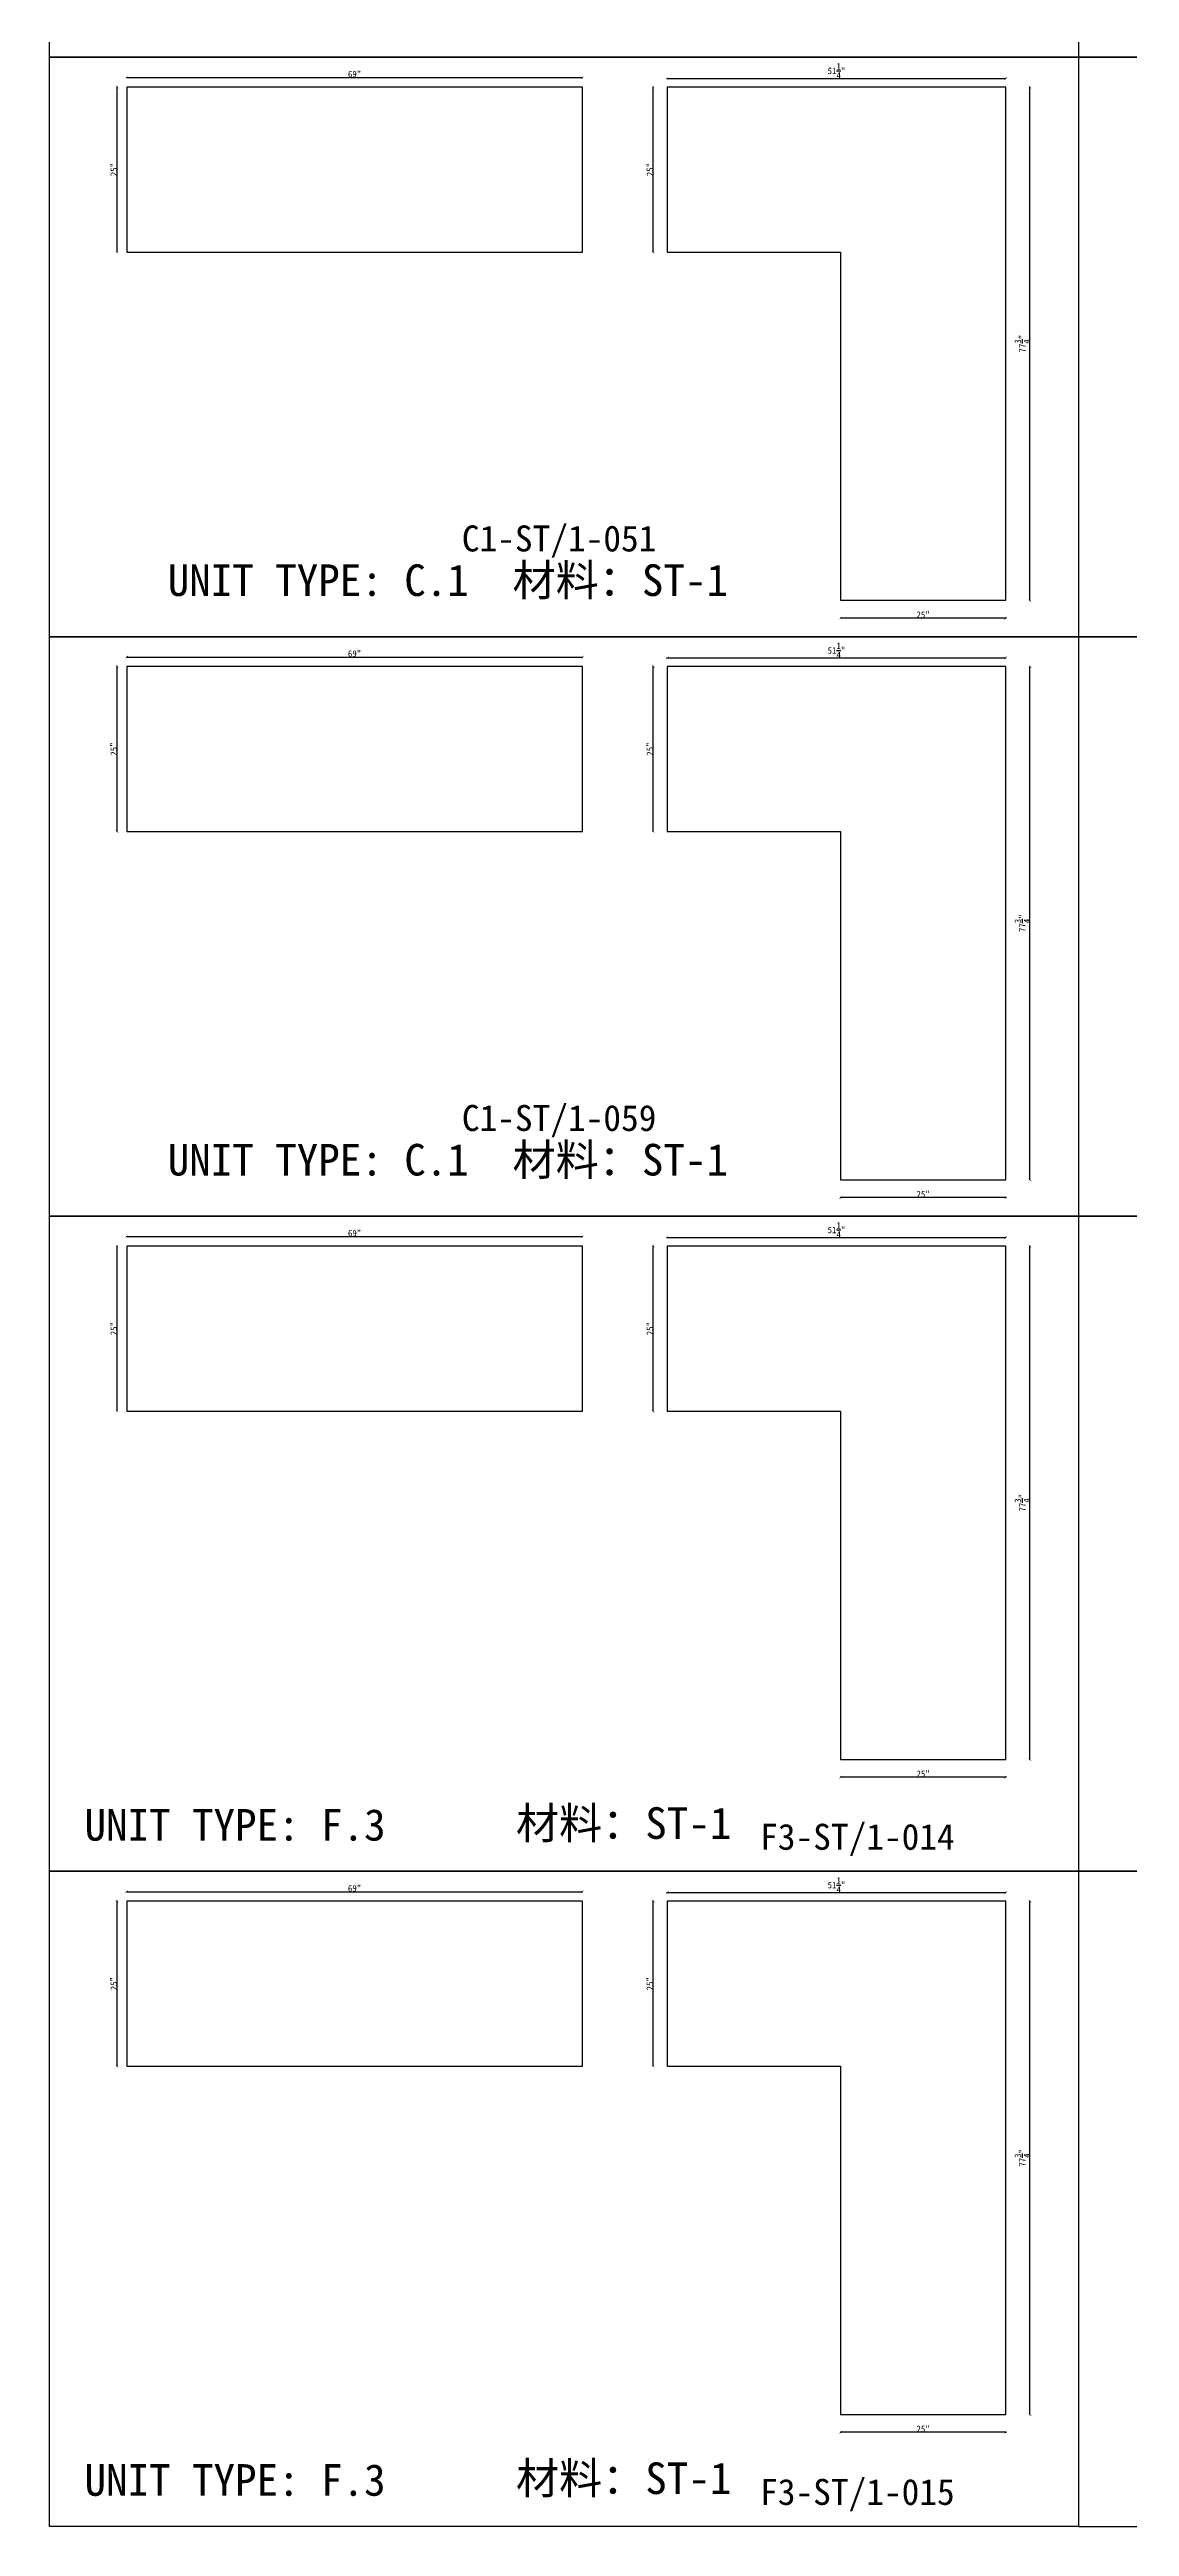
# Model space of a CAD drawing. Header units: millimetres. Extents: x -46966 to 138077, y -48408 to 2116.
# Drawn here: x -46966 to -42813, y -44546 to -35017 of the extents above; entities that cross this region are included whole.
import ezdxf
from ezdxf.enums import TextEntityAlignment as Align

# ---------------------------------------------------------------- set-up
doc = ezdxf.new("R2010")
doc.units = ezdxf.units.MM
doc.layers.add('PART_NUMBER', color=3, linetype='Continuous')
doc.styles.add('样式 1', font='')
doc.styles.get('样式 1').set_extended_font_data('NSimSun')
doc.dimstyles.new('副本 ISO-25', dxfattribs={"dimtxt": 25, "dimasz": 10, "dimexe": 1.5, "dimexo": 0.5, "dimtad": 1, "dimlfac": 0.03937, "dimlunit": 5, "dimtxsty": '样式 1', "dimblk": 'ARCHTICK', "dimcen": 2.5, "dimclrd": 256, "dimclrt": 1, "dimazin": 3, "dimtfac": 1, "dimtmove": 0, "dimatfit": 3, "dimfxlon": 1})

# ---------------------------------------------------------------- blocks, each defined once
blk = doc.blocks.new('_ArchTick')
at = {"color": 0, "linetype": 'ByBlock', "const_width": 0.15}
blk.add_lwpolyline([(-0.5, -0.5), (0.5, 0.5)], dxfattribs=at)
blk = doc.blocks.new('*D166')
at = {"color": 0, "lineweight": -2, "transparency": 16777216}
for p, q in [((-46705.4, -35161), (-46707.9, -35161)), ((-46705.4, -35796), (-46707.9, -35796))]:
    blk.add_line(p, q, dxfattribs=at)
at = {"lineweight": -2, "transparency": 16777216}
blk.add_line((-46706.4, -35796), (-46706.4, -35161), dxfattribs=at)
at = {"layer": 'Defpoints', "color": 0, "transparency": 16777216}
for p in [(-46706.4, -35161), (-46669.4, -35161), (-46669.4, -35796)]:
    blk.add_point(p, dxfattribs=at)
at = {"lineweight": -2, "transparency": 16777216, "xscale": 10, "yscale": 10, "zscale": 10}
for p, rotation in [((-46706.4, -35161), 90), ((-46706.4, -35796), 270)]:
    blk.add_blockref('_ArchTick', p, dxfattribs=dict(at, rotation=rotation))
at = {"color": 1, "transparency": 16777216, "insert": (-46719.5, -35478.5), "char_height": 25, "attachment_point": 5, "rotation": 90, "style": '样式 1'}
blk.add_mtext('\\A1;25"', dxfattribs=at)
blk = doc.blocks.new('*D167')
at = {"color": 0, "lineweight": -2, "transparency": 16777216}
for p, q in [((-46669.4, -35125.7), (-46669.4, -35123.2)), ((-44916.8, -35125.7), (-44916.8, -35123.2))]:
    blk.add_line(p, q, dxfattribs=at)
at = {"lineweight": -2, "transparency": 16777216}
blk.add_line((-46669.4, -35124.7), (-44916.8, -35124.7), dxfattribs=at)
at = {"layer": 'Defpoints', "color": 0, "transparency": 16777216}
for p in [(-46669.4, -35161), (-44916.8, -35124.7), (-44916.8, -35161)]:
    blk.add_point(p, dxfattribs=at)
at = {"lineweight": -2, "transparency": 16777216, "xscale": 10, "yscale": 10, "zscale": 10, "rotation": 180}
blk.add_blockref('_ArchTick', (-46669.4, -35124.7), dxfattribs=at)
at = {"lineweight": -2, "transparency": 16777216, "xscale": 10, "yscale": 10, "zscale": 10}
blk.add_blockref('_ArchTick', (-44916.8, -35124.7), dxfattribs=at)
at = {"color": 1, "transparency": 16777216, "insert": (-45793.1, -35111.6), "char_height": 25, "attachment_point": 5, "style": '样式 1'}
blk.add_mtext('\\A1;69"', dxfattribs=at)
blk = doc.blocks.new('*D162')
at = {"color": 0, "lineweight": -2, "transparency": 16777216}
for p, q in [((-44590.5, -35128.9), (-44590.5, -35126.4)), ((-43288.8, -35128.9), (-43288.8, -35126.4))]:
    blk.add_line(p, q, dxfattribs=at)
at = {"lineweight": -2, "transparency": 16777216}
blk.add_line((-44590.5, -35127.9), (-43288.8, -35127.9), dxfattribs=at)
at = {"layer": 'Defpoints', "color": 0, "transparency": 16777216}
for p in [(-44590.5, -35161), (-43288.8, -35127.9), (-43288.8, -35161)]:
    blk.add_point(p, dxfattribs=at)
at = {"lineweight": -2, "transparency": 16777216, "xscale": 10, "yscale": 10, "zscale": 10, "rotation": 180}
blk.add_blockref('_ArchTick', (-44590.5, -35127.9), dxfattribs=at)
at = {"lineweight": -2, "transparency": 16777216, "xscale": 10, "yscale": 10, "zscale": 10}
blk.add_blockref('_ArchTick', (-43288.8, -35127.9), dxfattribs=at)
at = {"color": 1, "transparency": 16777216, "insert": (-43939.6, -35098.9), "char_height": 25, "attachment_point": 5, "style": '样式 1'}
blk.add_mtext('\\A1;51{\\H1x;\\S1/4;}"', dxfattribs=at)
blk = doc.blocks.new('*D163')
at = {"color": 0, "lineweight": -2, "transparency": 16777216}
for p, q in [((-44643, -35161), (-44645.5, -35161)), ((-44643, -35796), (-44645.5, -35796))]:
    blk.add_line(p, q, dxfattribs=at)
at = {"lineweight": -2, "transparency": 16777216}
blk.add_line((-44644, -35796), (-44644, -35161), dxfattribs=at)
at = {"layer": 'Defpoints', "color": 0, "transparency": 16777216}
for p in [(-44644, -35161), (-44590.5, -35161), (-44590.5, -35796)]:
    blk.add_point(p, dxfattribs=at)
at = {"lineweight": -2, "transparency": 16777216, "xscale": 10, "yscale": 10, "zscale": 10}
for p, rotation in [((-44644, -35161), 90), ((-44644, -35796), 270)]:
    blk.add_blockref('_ArchTick', p, dxfattribs=dict(at, rotation=rotation))
at = {"color": 1, "transparency": 16777216, "insert": (-44657.1, -35478.5), "char_height": 25, "attachment_point": 5, "rotation": 90, "style": '样式 1'}
blk.add_mtext('\\A1;25"', dxfattribs=at)
blk = doc.blocks.new('*D164')
at = {"color": 0, "lineweight": -2, "transparency": 16777216}
for p, q in [((-43923.8, -37203.3), (-43923.8, -37205.8)), ((-43288.8, -37203.3), (-43288.8, -37205.8))]:
    blk.add_line(p, q, dxfattribs=at)
at = {"lineweight": -2, "transparency": 16777216}
blk.add_line((-43288.8, -37204.3), (-43923.8, -37204.3), dxfattribs=at)
at = {"layer": 'Defpoints', "color": 0, "transparency": 16777216}
for p in [(-43923.8, -37135.9), (-43288.8, -37135.9), (-43923.8, -37204.3)]:
    blk.add_point(p, dxfattribs=at)
at = {"lineweight": -2, "transparency": 16777216, "xscale": 10, "yscale": 10, "zscale": 10, "rotation": 180}
blk.add_blockref('_ArchTick', (-43923.8, -37204.3), dxfattribs=at)
at = {"lineweight": -2, "transparency": 16777216, "xscale": 10, "yscale": 10, "zscale": 10}
blk.add_blockref('_ArchTick', (-43288.8, -37204.3), dxfattribs=at)
at = {"color": 1, "transparency": 16777216, "insert": (-43606.3, -37191.1), "char_height": 25, "attachment_point": 5, "style": '样式 1'}
blk.add_mtext('\\A1;25"', dxfattribs=at)
blk = doc.blocks.new('*D165')
at = {"color": 0, "lineweight": -2, "transparency": 16777216}
for p, q in [((-43196.5, -35161), (-43194, -35161)), ((-43196.5, -37135.9), (-43194, -37135.9))]:
    blk.add_line(p, q, dxfattribs=at)
at = {"lineweight": -2, "transparency": 16777216}
blk.add_line((-43195.5, -37135.9), (-43195.5, -35161), dxfattribs=at)
at = {"layer": 'Defpoints', "color": 0, "transparency": 16777216}
for p in [(-43288.8, -35161), (-43195.5, -35161), (-43288.8, -37135.9)]:
    blk.add_point(p, dxfattribs=at)
at = {"lineweight": -2, "transparency": 16777216, "xscale": 10, "yscale": 10, "zscale": 10}
for p, rotation in [((-43195.5, -35161), 90), ((-43195.5, -37135.9), 270)]:
    blk.add_blockref('_ArchTick', p, dxfattribs=dict(at, rotation=rotation))
at = {"color": 1, "transparency": 16777216, "insert": (-43224.6, -36148.4), "char_height": 25, "attachment_point": 5, "rotation": 90, "style": '样式 1'}
blk.add_mtext('\\A1;77{\\H1x;\\S3/4;}"', dxfattribs=at)
blk = doc.blocks.new('*D176')
at = {"color": 0, "lineweight": -2, "transparency": 16777216}
for p, q in [((-46705.4, -37390.6), (-46707.9, -37390.6)), ((-46705.4, -38025.6), (-46707.9, -38025.6))]:
    blk.add_line(p, q, dxfattribs=at)
at = {"lineweight": -2, "transparency": 16777216}
blk.add_line((-46706.4, -38025.6), (-46706.4, -37390.6), dxfattribs=at)
at = {"layer": 'Defpoints', "color": 0, "transparency": 16777216}
for p in [(-46706.4, -37390.6), (-46669.4, -37390.6), (-46669.4, -38025.6)]:
    blk.add_point(p, dxfattribs=at)
at = {"lineweight": -2, "transparency": 16777216, "xscale": 10, "yscale": 10, "zscale": 10}
for p, rotation in [((-46706.4, -37390.6), 90), ((-46706.4, -38025.6), 270)]:
    blk.add_blockref('_ArchTick', p, dxfattribs=dict(at, rotation=rotation))
at = {"color": 1, "transparency": 16777216, "insert": (-46719.5, -37708.1), "char_height": 25, "attachment_point": 5, "rotation": 90, "style": '样式 1'}
blk.add_mtext('\\A1;25"', dxfattribs=at)
blk = doc.blocks.new('*D177')
at = {"color": 0, "lineweight": -2, "transparency": 16777216}
for p, q in [((-46669.4, -37355.2), (-46669.4, -37352.7)), ((-44916.8, -37355.2), (-44916.8, -37352.7))]:
    blk.add_line(p, q, dxfattribs=at)
at = {"lineweight": -2, "transparency": 16777216}
blk.add_line((-46669.4, -37354.2), (-44916.8, -37354.2), dxfattribs=at)
at = {"layer": 'Defpoints', "color": 0, "transparency": 16777216}
for p in [(-44916.8, -37354.2), (-46669.4, -37390.6), (-44916.8, -37390.6)]:
    blk.add_point(p, dxfattribs=at)
at = {"lineweight": -2, "transparency": 16777216, "xscale": 10, "yscale": 10, "zscale": 10, "rotation": 180}
blk.add_blockref('_ArchTick', (-46669.4, -37354.2), dxfattribs=at)
at = {"lineweight": -2, "transparency": 16777216, "xscale": 10, "yscale": 10, "zscale": 10}
blk.add_blockref('_ArchTick', (-44916.8, -37354.2), dxfattribs=at)
at = {"color": 1, "transparency": 16777216, "insert": (-45793.1, -37341.1), "char_height": 25, "attachment_point": 5, "style": '样式 1'}
blk.add_mtext('\\A1;69"', dxfattribs=at)
blk = doc.blocks.new('*D172')
at = {"color": 0, "lineweight": -2, "transparency": 16777216}
for p, q in [((-44590.5, -37358.4), (-44590.5, -37355.9)), ((-43288.8, -37358.4), (-43288.8, -37355.9))]:
    blk.add_line(p, q, dxfattribs=at)
at = {"lineweight": -2, "transparency": 16777216}
blk.add_line((-44590.5, -37357.4), (-43288.8, -37357.4), dxfattribs=at)
at = {"layer": 'Defpoints', "color": 0, "transparency": 16777216}
for p in [(-44590.5, -37390.6), (-43288.8, -37357.4), (-43288.8, -37390.6)]:
    blk.add_point(p, dxfattribs=at)
at = {"lineweight": -2, "transparency": 16777216, "xscale": 10, "yscale": 10, "zscale": 10, "rotation": 180}
blk.add_blockref('_ArchTick', (-44590.5, -37357.4), dxfattribs=at)
at = {"lineweight": -2, "transparency": 16777216, "xscale": 10, "yscale": 10, "zscale": 10}
blk.add_blockref('_ArchTick', (-43288.8, -37357.4), dxfattribs=at)
at = {"color": 1, "transparency": 16777216, "insert": (-43939.6, -37328.4), "char_height": 25, "attachment_point": 5, "style": '样式 1'}
blk.add_mtext('\\A1;51{\\H1x;\\S1/4;}"', dxfattribs=at)
blk = doc.blocks.new('*D173')
at = {"color": 0, "lineweight": -2, "transparency": 16777216}
for p, q in [((-44643, -37390.6), (-44645.5, -37390.6)), ((-44643, -38025.6), (-44645.5, -38025.6))]:
    blk.add_line(p, q, dxfattribs=at)
at = {"lineweight": -2, "transparency": 16777216}
blk.add_line((-44644, -38025.6), (-44644, -37390.6), dxfattribs=at)
at = {"layer": 'Defpoints', "color": 0, "transparency": 16777216}
for p in [(-44644, -37390.6), (-44590.5, -37390.6), (-44590.5, -38025.6)]:
    blk.add_point(p, dxfattribs=at)
at = {"lineweight": -2, "transparency": 16777216, "xscale": 10, "yscale": 10, "zscale": 10}
for p, rotation in [((-44644, -37390.6), 90), ((-44644, -38025.6), 270)]:
    blk.add_blockref('_ArchTick', p, dxfattribs=dict(at, rotation=rotation))
at = {"color": 1, "transparency": 16777216, "insert": (-44657.1, -37708.1), "char_height": 25, "attachment_point": 5, "rotation": 90, "style": '样式 1'}
blk.add_mtext('\\A1;25"', dxfattribs=at)
blk = doc.blocks.new('*D174')
at = {"color": 0, "lineweight": -2, "transparency": 16777216}
for p, q in [((-43923.8, -39432.8), (-43923.8, -39435.3)), ((-43288.8, -39432.8), (-43288.8, -39435.3))]:
    blk.add_line(p, q, dxfattribs=at)
at = {"lineweight": -2, "transparency": 16777216}
blk.add_line((-43288.8, -39433.8), (-43923.8, -39433.8), dxfattribs=at)
at = {"layer": 'Defpoints', "color": 0, "transparency": 16777216}
for p in [(-43923.8, -39365.4), (-43923.8, -39433.8), (-43288.8, -39365.4)]:
    blk.add_point(p, dxfattribs=at)
at = {"lineweight": -2, "transparency": 16777216, "xscale": 10, "yscale": 10, "zscale": 10, "rotation": 180}
blk.add_blockref('_ArchTick', (-43923.8, -39433.8), dxfattribs=at)
at = {"lineweight": -2, "transparency": 16777216, "xscale": 10, "yscale": 10, "zscale": 10}
blk.add_blockref('_ArchTick', (-43288.8, -39433.8), dxfattribs=at)
at = {"color": 1, "transparency": 16777216, "insert": (-43606.3, -39420.7), "char_height": 25, "attachment_point": 5, "style": '样式 1'}
blk.add_mtext('\\A1;25"', dxfattribs=at)
blk = doc.blocks.new('*D175')
at = {"color": 0, "lineweight": -2, "transparency": 16777216}
for p, q in [((-43196.5, -37390.6), (-43194, -37390.6)), ((-43196.5, -39365.4), (-43194, -39365.4))]:
    blk.add_line(p, q, dxfattribs=at)
at = {"lineweight": -2, "transparency": 16777216}
blk.add_line((-43195.5, -39365.4), (-43195.5, -37390.6), dxfattribs=at)
at = {"layer": 'Defpoints', "color": 0, "transparency": 16777216}
for p in [(-43288.8, -37390.6), (-43195.5, -37390.6), (-43288.8, -39365.4)]:
    blk.add_point(p, dxfattribs=at)
at = {"lineweight": -2, "transparency": 16777216, "xscale": 10, "yscale": 10, "zscale": 10}
for p, rotation in [((-43195.5, -37390.6), 90), ((-43195.5, -39365.4), 270)]:
    blk.add_blockref('_ArchTick', p, dxfattribs=dict(at, rotation=rotation))
at = {"color": 1, "transparency": 16777216, "insert": (-43224.6, -38378), "char_height": 25, "attachment_point": 5, "rotation": 90, "style": '样式 1'}
blk.add_mtext('\\A1;77{\\H1x;\\S3/4;}"', dxfattribs=at)
blk = doc.blocks.new('*D182')
at = {"color": 0, "lineweight": -2, "transparency": 16777216}
for p, q in [((-46705.4, -39620.1), (-46707.9, -39620.1)), ((-46705.4, -40255.1), (-46707.9, -40255.1))]:
    blk.add_line(p, q, dxfattribs=at)
at = {"lineweight": -2, "transparency": 16777216}
blk.add_line((-46706.4, -40255.1), (-46706.4, -39620.1), dxfattribs=at)
at = {"layer": 'Defpoints', "color": 0, "transparency": 16777216}
for p in [(-46706.4, -39620.1), (-46669.4, -39620.1), (-46669.4, -40255.1)]:
    blk.add_point(p, dxfattribs=at)
at = {"lineweight": -2, "transparency": 16777216, "xscale": 10, "yscale": 10, "zscale": 10}
for p, rotation in [((-46706.4, -39620.1), 90), ((-46706.4, -40255.1), 270)]:
    blk.add_blockref('_ArchTick', p, dxfattribs=dict(at, rotation=rotation))
at = {"color": 1, "transparency": 16777216, "insert": (-46719.5, -39937.6), "char_height": 25, "attachment_point": 5, "rotation": 90, "style": '样式 1'}
blk.add_mtext('\\A1;25"', dxfattribs=at)
blk = doc.blocks.new('*D183')
at = {"color": 0, "lineweight": -2, "transparency": 16777216}
for p, q in [((-46669.4, -39584.8), (-46669.4, -39582.3)), ((-44916.8, -39584.8), (-44916.8, -39582.3))]:
    blk.add_line(p, q, dxfattribs=at)
at = {"lineweight": -2, "transparency": 16777216}
blk.add_line((-46669.4, -39583.8), (-44916.8, -39583.8), dxfattribs=at)
at = {"layer": 'Defpoints', "color": 0, "transparency": 16777216}
for p in [(-46669.4, -39620.1), (-44916.8, -39583.8), (-44916.8, -39620.1)]:
    blk.add_point(p, dxfattribs=at)
at = {"lineweight": -2, "transparency": 16777216, "xscale": 10, "yscale": 10, "zscale": 10, "rotation": 180}
blk.add_blockref('_ArchTick', (-46669.4, -39583.8), dxfattribs=at)
at = {"lineweight": -2, "transparency": 16777216, "xscale": 10, "yscale": 10, "zscale": 10}
blk.add_blockref('_ArchTick', (-44916.8, -39583.8), dxfattribs=at)
at = {"color": 1, "transparency": 16777216, "insert": (-45793.1, -39570.7), "char_height": 25, "attachment_point": 5, "style": '样式 1'}
blk.add_mtext('\\A1;69"', dxfattribs=at)
blk = doc.blocks.new('*D184')
at = {"color": 0, "lineweight": -2, "transparency": 16777216}
for p, q in [((-44590.5, -39588), (-44590.5, -39585.5)), ((-43288.8, -39588), (-43288.8, -39585.5))]:
    blk.add_line(p, q, dxfattribs=at)
at = {"lineweight": -2, "transparency": 16777216}
blk.add_line((-44590.5, -39587), (-43288.8, -39587), dxfattribs=at)
at = {"layer": 'Defpoints', "color": 0, "transparency": 16777216}
for p in [(-44590.5, -39620.1), (-43288.8, -39587), (-43288.8, -39620.1)]:
    blk.add_point(p, dxfattribs=at)
at = {"lineweight": -2, "transparency": 16777216, "xscale": 10, "yscale": 10, "zscale": 10, "rotation": 180}
blk.add_blockref('_ArchTick', (-44590.5, -39587), dxfattribs=at)
at = {"lineweight": -2, "transparency": 16777216, "xscale": 10, "yscale": 10, "zscale": 10}
blk.add_blockref('_ArchTick', (-43288.8, -39587), dxfattribs=at)
at = {"color": 1, "transparency": 16777216, "insert": (-43939.6, -39558), "char_height": 25, "attachment_point": 5, "style": '样式 1'}
blk.add_mtext('\\A1;51{\\H1x;\\S1/4;}"', dxfattribs=at)
blk = doc.blocks.new('*D185')
at = {"color": 0, "lineweight": -2, "transparency": 16777216}
for p, q in [((-44643, -39620.1), (-44645.5, -39620.1)), ((-44643, -40255.1), (-44645.5, -40255.1))]:
    blk.add_line(p, q, dxfattribs=at)
at = {"lineweight": -2, "transparency": 16777216}
blk.add_line((-44644, -40255.1), (-44644, -39620.1), dxfattribs=at)
at = {"layer": 'Defpoints', "color": 0, "transparency": 16777216}
for p in [(-44644, -39620.1), (-44590.5, -39620.1), (-44590.5, -40255.1)]:
    blk.add_point(p, dxfattribs=at)
at = {"lineweight": -2, "transparency": 16777216, "xscale": 10, "yscale": 10, "zscale": 10}
for p, rotation in [((-44644, -39620.1), 90), ((-44644, -40255.1), 270)]:
    blk.add_blockref('_ArchTick', p, dxfattribs=dict(at, rotation=rotation))
at = {"color": 1, "transparency": 16777216, "insert": (-44657.1, -39937.6), "char_height": 25, "attachment_point": 5, "rotation": 90, "style": '样式 1'}
blk.add_mtext('\\A1;25"', dxfattribs=at)
blk = doc.blocks.new('*D186')
at = {"color": 0, "lineweight": -2, "transparency": 16777216}
for p, q in [((-43923.8, -41662.4), (-43923.8, -41664.9)), ((-43288.8, -41662.4), (-43288.8, -41664.9))]:
    blk.add_line(p, q, dxfattribs=at)
at = {"lineweight": -2, "transparency": 16777216}
blk.add_line((-43288.8, -41663.4), (-43923.8, -41663.4), dxfattribs=at)
at = {"layer": 'Defpoints', "color": 0, "transparency": 16777216}
for p in [(-43923.8, -41595), (-43288.8, -41595), (-43923.8, -41663.4)]:
    blk.add_point(p, dxfattribs=at)
at = {"lineweight": -2, "transparency": 16777216, "xscale": 10, "yscale": 10, "zscale": 10, "rotation": 180}
blk.add_blockref('_ArchTick', (-43923.8, -41663.4), dxfattribs=at)
at = {"lineweight": -2, "transparency": 16777216, "xscale": 10, "yscale": 10, "zscale": 10}
blk.add_blockref('_ArchTick', (-43288.8, -41663.4), dxfattribs=at)
at = {"color": 1, "transparency": 16777216, "insert": (-43606.3, -41650.3), "char_height": 25, "attachment_point": 5, "style": '样式 1'}
blk.add_mtext('\\A1;25"', dxfattribs=at)
blk = doc.blocks.new('*D187')
at = {"color": 0, "lineweight": -2, "transparency": 16777216}
for p, q in [((-43196.5, -39620.1), (-43194, -39620.1)), ((-43196.5, -41595), (-43194, -41595))]:
    blk.add_line(p, q, dxfattribs=at)
at = {"lineweight": -2, "transparency": 16777216}
blk.add_line((-43195.5, -41595), (-43195.5, -39620.1), dxfattribs=at)
at = {"layer": 'Defpoints', "color": 0, "transparency": 16777216}
for p in [(-43288.8, -39620.1), (-43195.5, -39620.1), (-43288.8, -41595)]:
    blk.add_point(p, dxfattribs=at)
at = {"lineweight": -2, "transparency": 16777216, "xscale": 10, "yscale": 10, "zscale": 10}
for p, rotation in [((-43195.5, -39620.1), 90), ((-43195.5, -41595), 270)]:
    blk.add_blockref('_ArchTick', p, dxfattribs=dict(at, rotation=rotation))
at = {"color": 1, "transparency": 16777216, "insert": (-43224.6, -40607.6), "char_height": 25, "attachment_point": 5, "rotation": 90, "style": '样式 1'}
blk.add_mtext('\\A1;77{\\H1x;\\S3/4;}"', dxfattribs=at)
blk = doc.blocks.new('*D194')
at = {"color": 0, "lineweight": -2, "transparency": 16777216}
for p, q in [((-46705.4, -42140.6), (-46707.9, -42140.6)), ((-46705.4, -42775.6), (-46707.9, -42775.6))]:
    blk.add_line(p, q, dxfattribs=at)
at = {"lineweight": -2, "transparency": 16777216}
blk.add_line((-46706.4, -42775.6), (-46706.4, -42140.6), dxfattribs=at)
at = {"layer": 'Defpoints', "color": 0, "transparency": 16777216}
for p in [(-46706.4, -42140.6), (-46669.4, -42140.6), (-46669.4, -42775.6)]:
    blk.add_point(p, dxfattribs=at)
at = {"lineweight": -2, "transparency": 16777216, "xscale": 10, "yscale": 10, "zscale": 10}
for p, rotation in [((-46706.4, -42140.6), 90), ((-46706.4, -42775.6), 270)]:
    blk.add_blockref('_ArchTick', p, dxfattribs=dict(at, rotation=rotation))
at = {"color": 1, "transparency": 16777216, "insert": (-46719.5, -42458.1), "char_height": 25, "attachment_point": 5, "rotation": 90, "style": '样式 1'}
blk.add_mtext('\\A1;25"', dxfattribs=at)
blk = doc.blocks.new('*D195')
at = {"color": 0, "lineweight": -2, "transparency": 16777216}
for p, q in [((-46669.4, -42105.2), (-46669.4, -42102.7)), ((-44916.8, -42105.2), (-44916.8, -42102.7))]:
    blk.add_line(p, q, dxfattribs=at)
at = {"lineweight": -2, "transparency": 16777216}
blk.add_line((-46669.4, -42104.2), (-44916.8, -42104.2), dxfattribs=at)
at = {"layer": 'Defpoints', "color": 0, "transparency": 16777216}
for p in [(-44916.8, -42104.2), (-46669.4, -42140.6), (-44916.8, -42140.6)]:
    blk.add_point(p, dxfattribs=at)
at = {"lineweight": -2, "transparency": 16777216, "xscale": 10, "yscale": 10, "zscale": 10, "rotation": 180}
blk.add_blockref('_ArchTick', (-46669.4, -42104.2), dxfattribs=at)
at = {"lineweight": -2, "transparency": 16777216, "xscale": 10, "yscale": 10, "zscale": 10}
blk.add_blockref('_ArchTick', (-44916.8, -42104.2), dxfattribs=at)
at = {"color": 1, "transparency": 16777216, "insert": (-45793.1, -42091.1), "char_height": 25, "attachment_point": 5, "style": '样式 1'}
blk.add_mtext('\\A1;69"', dxfattribs=at)
blk = doc.blocks.new('*D196')
at = {"color": 0, "lineweight": -2, "transparency": 16777216}
for p, q in [((-44590.5, -42108.4), (-44590.5, -42105.9)), ((-43288.8, -42108.4), (-43288.8, -42105.9))]:
    blk.add_line(p, q, dxfattribs=at)
at = {"lineweight": -2, "transparency": 16777216}
blk.add_line((-44590.5, -42107.4), (-43288.8, -42107.4), dxfattribs=at)
at = {"layer": 'Defpoints', "color": 0, "transparency": 16777216}
for p in [(-43288.8, -42107.4), (-44590.5, -42140.6), (-43288.8, -42140.6)]:
    blk.add_point(p, dxfattribs=at)
at = {"lineweight": -2, "transparency": 16777216, "xscale": 10, "yscale": 10, "zscale": 10, "rotation": 180}
blk.add_blockref('_ArchTick', (-44590.5, -42107.4), dxfattribs=at)
at = {"lineweight": -2, "transparency": 16777216, "xscale": 10, "yscale": 10, "zscale": 10}
blk.add_blockref('_ArchTick', (-43288.8, -42107.4), dxfattribs=at)
at = {"color": 1, "transparency": 16777216, "insert": (-43939.6, -42078.4), "char_height": 25, "attachment_point": 5, "style": '样式 1'}
blk.add_mtext('\\A1;51{\\H1x;\\S1/4;}"', dxfattribs=at)
blk = doc.blocks.new('*D197')
at = {"color": 0, "lineweight": -2, "transparency": 16777216}
for p, q in [((-44643, -42140.6), (-44645.5, -42140.6)), ((-44643, -42775.6), (-44645.5, -42775.6))]:
    blk.add_line(p, q, dxfattribs=at)
at = {"lineweight": -2, "transparency": 16777216}
blk.add_line((-44644, -42775.6), (-44644, -42140.6), dxfattribs=at)
at = {"layer": 'Defpoints', "color": 0, "transparency": 16777216}
for p in [(-44644, -42140.6), (-44590.5, -42140.6), (-44590.5, -42775.6)]:
    blk.add_point(p, dxfattribs=at)
at = {"lineweight": -2, "transparency": 16777216, "xscale": 10, "yscale": 10, "zscale": 10}
for p, rotation in [((-44644, -42140.6), 90), ((-44644, -42775.6), 270)]:
    blk.add_blockref('_ArchTick', p, dxfattribs=dict(at, rotation=rotation))
at = {"color": 1, "transparency": 16777216, "insert": (-44657.1, -42458.1), "char_height": 25, "attachment_point": 5, "rotation": 90, "style": '样式 1'}
blk.add_mtext('\\A1;25"', dxfattribs=at)
blk = doc.blocks.new('*D198')
at = {"color": 0, "lineweight": -2, "transparency": 16777216}
for p, q in [((-43923.8, -44182.8), (-43923.8, -44185.3)), ((-43288.8, -44182.8), (-43288.8, -44185.3))]:
    blk.add_line(p, q, dxfattribs=at)
at = {"lineweight": -2, "transparency": 16777216}
blk.add_line((-43288.8, -44183.8), (-43923.8, -44183.8), dxfattribs=at)
at = {"layer": 'Defpoints', "color": 0, "transparency": 16777216}
for p in [(-43923.8, -44115.4), (-43288.8, -44115.4), (-43923.8, -44183.8)]:
    blk.add_point(p, dxfattribs=at)
at = {"lineweight": -2, "transparency": 16777216, "xscale": 10, "yscale": 10, "zscale": 10, "rotation": 180}
blk.add_blockref('_ArchTick', (-43923.8, -44183.8), dxfattribs=at)
at = {"lineweight": -2, "transparency": 16777216, "xscale": 10, "yscale": 10, "zscale": 10}
blk.add_blockref('_ArchTick', (-43288.8, -44183.8), dxfattribs=at)
at = {"color": 1, "transparency": 16777216, "insert": (-43606.3, -44170.7), "char_height": 25, "attachment_point": 5, "style": '样式 1'}
blk.add_mtext('\\A1;25"', dxfattribs=at)
blk = doc.blocks.new('*D199')
at = {"color": 0, "lineweight": -2, "transparency": 16777216}
for p, q in [((-43196.5, -42140.6), (-43194, -42140.6)), ((-43196.5, -44115.4), (-43194, -44115.4))]:
    blk.add_line(p, q, dxfattribs=at)
at = {"lineweight": -2, "transparency": 16777216}
blk.add_line((-43195.5, -44115.4), (-43195.5, -42140.6), dxfattribs=at)
at = {"layer": 'Defpoints', "color": 0, "transparency": 16777216}
for p in [(-43288.8, -42140.6), (-43195.5, -42140.6), (-43288.8, -44115.4)]:
    blk.add_point(p, dxfattribs=at)
at = {"lineweight": -2, "transparency": 16777216, "xscale": 10, "yscale": 10, "zscale": 10}
for p, rotation in [((-43195.5, -42140.6), 90), ((-43195.5, -44115.4), 270)]:
    blk.add_blockref('_ArchTick', p, dxfattribs=dict(at, rotation=rotation))
at = {"color": 1, "transparency": 16777216, "insert": (-43224.6, -43128), "char_height": 25, "attachment_point": 5, "rotation": 90, "style": '样式 1'}
blk.add_mtext('\\A1;77{\\H1x;\\S3/4;}"', dxfattribs=at)

msp = doc.modelspace()

# ---------------------------------------------------------------- linework, layer by layer
at = {"color": 1}
for points in [[(-46966.168, -31764.025), (-43009.286, -31764.025), (-43009.286, -35046.081), (-46966.168, -35046.081)], [(-43009.286, -35046.081), (-40217.412, -35046.081), (-40217.412, -31764.025), (-43009.286, -31764.025)], [(-46966.168, -35046.081), (-43009.286, -35046.081), (-43009.286, -37275.649), (-46966.168, -37275.649)], [(-43009.286, -37275.649), (-40217.412, -37275.649), (-40217.412, -35046.081), (-43009.286, -35046.081)], [(-46966.168, -37275.649), (-43009.286, -37275.649), (-43009.286, -39505.216), (-46966.168, -39505.216)], [(-43009.286, -39505.216), (-40217.412, -39505.216), (-40217.412, -37275.649), (-43009.286, -37275.649)], [(-46966.168, -39505.216), (-43009.286, -39505.216), (-43009.286, -42025.634), (-46966.168, -42025.634)], [(-43009.286, -42025.634), (-40217.412, -42025.634), (-40217.412, -39505.216), (-43009.286, -39505.216)], [(-46966.168, -42025.634), (-43009.286, -42025.634), (-43009.286, -44546.052), (-46966.168, -44546.052)], [(-43009.286, -44546.052), (-40217.412, -44546.052), (-40217.412, -42025.634), (-43009.286, -42025.634)]]:
    msp.add_lwpolyline(points, close=True, dxfattribs=at)
for points in [[(-46669.416, -35796.008), (-44916.816, -35796.008), (-44916.816, -35161.008), (-46669.416, -35161.008)], [(-43288.771, -35161.008), (-44590.521, -35161.008), (-44590.521, -35796.008), (-43923.771, -35796.008), (-43923.771, -37135.858), (-43288.771, -37135.858)], [(-46669.416, -38025.575), (-44916.816, -38025.575), (-44916.816, -37390.575), (-46669.416, -37390.575)], [(-43288.771, -37390.575), (-44590.521, -37390.575), (-44590.521, -38025.575), (-43923.771, -38025.575), (-43923.771, -39365.425), (-43288.771, -39365.425)], [(-46669.416, -40255.142), (-44916.816, -40255.142), (-44916.816, -39620.142), (-46669.416, -39620.142)], [(-43288.771, -39620.142), (-44590.521, -39620.142), (-44590.521, -40255.142), (-43923.771, -40255.142), (-43923.771, -41594.992), (-43288.771, -41594.992)], [(-46669.416, -42775.561), (-44916.816, -42775.561), (-44916.816, -42140.561), (-46669.416, -42140.561)], [(-43288.771, -42140.561), (-44590.521, -42140.561), (-44590.521, -42775.561), (-43923.771, -42775.561), (-43923.771, -44115.411), (-43288.771, -44115.411)]]:
    msp.add_lwpolyline(points, close=True)

# ---------------------------------------------------------------- texts
at = {"style": '样式 1'}
for s, p in [('UNIT TYPE: C.1', (-46511.744, -37119.106)), ('材料：ST-1', (-45185.463, -37119.106)), ('UNIT TYPE: C.1', (-46511.744, -39348.674)), ('材料：ST-1', (-45185.463, -39348.674)), ('UNIT TYPE: F.3', (-46831.71, -41907.5)), ('材料：ST-1', (-45172.423, -41900.845)), ('UNIT TYPE: F.3', (-46831.71, -44427.918)), ('材料：ST-1', (-45172.423, -44421.263))]:
    msp.add_text(s, height=121.5865, dxfattribs=at).set_placement(p)
at = {"layer": 'PART_NUMBER', "color": 3, "style": '样式 1'}
for s, p in [('C1-ST/1-051', (-45006.304, -36897.818)), ('C1-ST/1-059', (-45006.304, -39127.385)), ('F3-ST/1-014', (-43859.08, -41892.803)), ('F3-ST/1-015', (-43859.08, -44413.221))]:
    msp.add_text(s, height=100, dxfattribs=at).set_placement(p, align=Align.MIDDLE_CENTER)

# ---------------------------------------------------------------- dimensions: what is measured, and where the dimension line sits
for base, p1, p2, picture, middle in [((-46706.356, -35161.008), (-46669.416, -35796.008), (-46669.416, -35161.008), '*D166', (-46719.481, -35478.508)), ((-44643.966, -35161.008), (-44590.521, -35796.008), (-44590.521, -35161.008), '*D163', (-44657.091, -35478.508)), ((-43195.549, -35161.008), (-43288.771, -37135.858), (-43288.771, -35161.008), '*D165', (-43224.642, -36148.433)), ((-46706.356, -37390.575), (-46669.416, -38025.575), (-46669.416, -37390.575), '*D176', (-46719.481, -37708.075)), ((-44643.966, -37390.575), (-44590.521, -38025.575), (-44590.521, -37390.575), '*D173', (-44657.091, -37708.075)), ((-43195.549, -37390.575), (-43288.771, -39365.425), (-43288.771, -37390.575), '*D175', (-43224.642, -38378)), ((-46706.356, -39620.142), (-46669.416, -40255.142), (-46669.416, -39620.142), '*D182', (-46719.481, -39937.642)), ((-44643.966, -39620.142), (-44590.521, -40255.142), (-44590.521, -39620.142), '*D185', (-44657.091, -39937.642)), ((-43195.549, -39620.142), (-43288.771, -41594.992), (-43288.771, -39620.142), '*D187', (-43224.642, -40607.567)), ((-46706.356, -42140.561), (-46669.416, -42775.561), (-46669.416, -42140.561), '*D194', (-46719.481, -42458.061)), ((-44643.966, -42140.561), (-44590.521, -42775.561), (-44590.521, -42140.561), '*D197', (-44657.091, -42458.061)), ((-43195.549, -42140.561), (-43288.771, -44115.411), (-43288.771, -42140.561), '*D199', (-43224.642, -43127.986))]:
    dim = msp.add_linear_dim(base=base, p1=p1, p2=p2, angle=90, dimstyle='副本 ISO-25')
    dim.commit()
    dim.dimension.update_dxf_attribs({"geometry": picture, "text_midpoint": middle})
for base, p1, p2, picture, middle in [((-44916.816, -35124.677), (-46669.416, -35161.008), (-44916.816, -35161.008), '*D167', (-45793.116, -35111.552)), ((-43288.771, -35127.875), (-44590.521, -35161.008), (-43288.771, -35161.008), '*D162', (-43939.646, -35098.852)), ((-43923.771, -37204.274), (-43288.771, -37135.858), (-43923.771, -37135.858), '*D164', (-43606.271, -37191.149)), ((-44916.816, -37354.245), (-46669.416, -37390.575), (-44916.816, -37390.575), '*D177', (-45793.116, -37341.12)), ((-43288.771, -37357.442), (-44590.521, -37390.575), (-43288.771, -37390.575), '*D172', (-43939.646, -37328.419)), ((-43923.771, -39433.841), (-43288.771, -39365.425), (-43923.771, -39365.425), '*D174', (-43606.271, -39420.716)), ((-43288.771, -39587.01), (-44590.521, -39620.142), (-43288.771, -39620.142), '*D184', (-43939.646, -39557.986)), ((-44916.816, -39583.812), (-46669.416, -39620.142), (-44916.816, -39620.142), '*D183', (-45793.116, -39570.687)), ((-43923.771, -41663.408), (-43288.771, -41594.992), (-43923.771, -41594.992), '*D186', (-43606.271, -41650.283)), ((-44916.816, -42104.23), (-46669.416, -42140.561), (-44916.816, -42140.561), '*D195', (-45793.116, -42091.105)), ((-43288.771, -42107.428), (-44590.521, -42140.561), (-43288.771, -42140.561), '*D196', (-43939.646, -42078.404)), ((-43923.771, -44183.826), (-43288.771, -44115.411), (-43923.771, -44115.411), '*D198', (-43606.271, -44170.701))]:
    dim = msp.add_linear_dim(base=base, p1=p1, p2=p2, dimstyle='副本 ISO-25')
    dim.commit()
    dim.dimension.update_dxf_attribs({"geometry": picture, "text_midpoint": middle})

doc.saveas('drawing.dxf')
